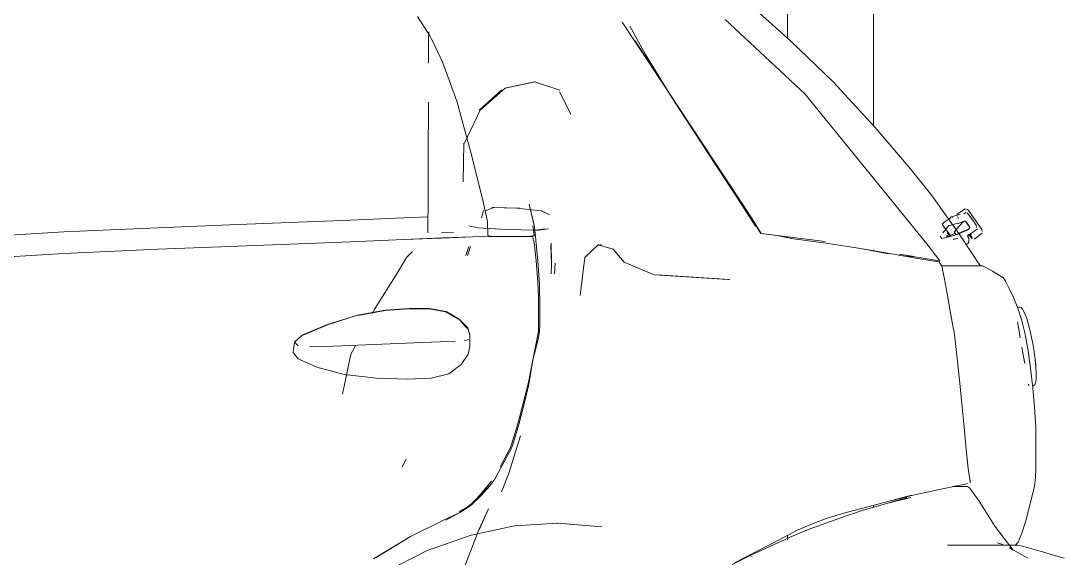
# Model space of a CAD drawing. Header units: millimetres. Extents: x -50912 to 58751, y -45352 to 5553.
# Drawn here: x 39823 to 41036, y 849 to 1474 of the extents above; entities that cross this region are included whole.
import ezdxf

# ---------------------------------------------------------------- set-up
doc = ezdxf.new("R2010")
doc.units = ezdxf.units.MM
for name, color, linetype, lineweight in [('A-DOOR', 31, 'Continuous', 9), ('A-GENM', 13, 'Continuous', 9), ('G-IMPT', 8, 'Continuous', 9)]:
    doc.layers.add(name, color=color, linetype=linetype, lineweight=lineweight)

# ---------------------------------------------------------------- blocks, each defined once
blk = doc.blocks.new('Porta correr 4 folhas - 350 x 210-3791413-D')
at = {"layer": 'A-DOOR'}
h = blk.add_hatch(dxfattribs=at)
h.set_pattern_fill('FP_13', color=256, style=0, pattern_type=2)
h.set_pattern_definition([(135, (-38757.2, 200), (-969.87, 2586.3), [17145, -2286, 5715, -1143]), (135, (-40277.3, 771.5), (1883.2, 266.7), [3429, -377.2, 6858, -857.25]), (135, (-39328.65, 1171.55), (-3661.25, 4744.27), [9144, -1600.2, 4572, -1143])])
h.paths.add_polyline_path([(-39144.7, 250), (-38684.9, 250), (-38689.4, 251.5), (-38697.7, 253.5), (-38719, 262.9), (-38734.8, 268.9), (-38744.8, 274.8), (-38752.6, 278.3), (-38773.4, 292.8), (-38787.8, 302.3), (-38796.1, 309.5), (-38803, 315), (-38820.1, 332.6), (-38831, 343.3), (-38837.1, 351.4), (-38843.6, 358.7), (-38858, 380.9), (-38865.8, 392.3), (-38866.8, 394.4), (-38957.8, 398.2), (-38958.1, 397.3), (-38959.3, 394.6), (-38989.6, 394.9), (-39000.9, 396.5), (-39060.6, 397.8), (-39144.7, 397.7), (-39144.7, 251.4)])
h.paths.add_polyline_path([(-38512.7, 250), (-38369.7, 250), (-38369.7, 340), (-38382.2, 328.1), (-38397.4, 312.5), (-38406.3, 305.6), (-38412.8, 299.9), (-38435, 285.5), (-38446.1, 277.8), (-38454.5, 274), (-38463.7, 268.5), (-38482.6, 261.3), (-38502.6, 252.8), (-38512.1, 250.2)])
h.paths.add_polyline_path([(-38619.9, 368.2), (-38619.9, 399.5), (-38636.5, 401.9), (-38653.7, 408.1), (-38656.3, 400.6), (-38659.9, 384.8), (-38677.1, 385.6), (-38668.3, 381.5), (-38656.2, 376.7), (-38648.5, 374.2), (-38634.5, 370.6), (-38628.8, 369.4), (-38619.9, 368.2)])
h.paths.add_polyline_path([(-38577.7, 368.2), (-38563.1, 370.6), (-38549.1, 374.2), (-38541.4, 376.7), (-38529.3, 381.5), (-38523.1, 384.8), (-38546.9, 383.6), (-38548.8, 399.5), (-38551, 405.7), (-38561.1, 401.9), (-38562.8, 401.2), (-38577.8, 399.5), (-38577.7, 369.4)])
h.paths.add_polyline_path([(-39138.7, 488.3), (-39103.1, 489), (-39055.7, 493.8), (-39044, 497.4), (-39077, 491.7), (-39122.4, 489.7), (-39137.7, 489.1), (-39138, 488.9)])
h.paths.add_polyline_path([(-39024.3, 505.2), (-39022.8, 506.6), (-39024.2, 505.3)])
h.paths.add_polyline_path([(-39000.3, 564.8), (-38971.5, 652.2), (-38966.6, 665.6), (-38968.9, 662.7), (-38972.6, 653.5), (-38981.7, 627.4), (-38993.8, 587.4), (-39000.3, 564.9)])
h.paths.add_polyline_path([(-38384.3, 841.5), (-38369.7, 847.8), (-38369.7, 849.1), (-38383.6, 841.8)])
h.paths.add_polyline_path([(-38399, 834.9), (-38384.3, 841.5), (-38385.2, 841.7), (-38398.8, 835)])
h.paths.add_polyline_path([(-38398.7, 833.4), (-38397.7, 834.1), (-38399.2, 834.7), (-38399.6, 833.9), (-38398.8, 833.4)])
h.paths.add_polyline_path([(-38400.4, 834.4), (-38369.7, 850), (-38369.7, 850.4), (-38400.7, 834.5)])
h.paths.add_polyline_path([(-38369.7, 1254), (-38369.7, 1255.8), (-38453, 1381.7), (-38369.8, 1254.2)])
h.paths.add_polyline_path([(-38552.2, 1583.5), (-38552.2, 1583.4), (-38552.1, 1583.6)])
h.paths.add_polyline_path([(-38369.7, 1496.9), (-38369.7, 2250), (-39144.7, 2250), (-39144.7, 1655.5), (-39103.1, 1652.8), (-38974.3, 1642.6), (-38851.5, 1630.1), (-38773.3, 1621.3), (-38772.5, 1624), (-38770.2, 1624.3), (-38768.2, 1627.6), (-38757.7, 1636.2), (-38753.8, 1639.5), (-38736, 1655.6), (-38729.5, 1659.1), (-38689.4, 1699.4), (-38611.8, 1778.3), (-38610.1, 1782), (-38607.3, 1783.8), (-38604.9, 1783.4), (-38600.1, 1781.5), (-38600.8, 1778.9), (-38605.2, 1776), (-38606.8, 1774.9), (-38724.1, 1656), (-38724.5, 1655.7), (-38724, 1654.9), (-38722.9, 1654.4), (-38725.4, 1650.1), (-38744.7, 1630.5), (-38736.9, 1628.1), (-38730.6, 1623.4), (-38728.2, 1620.3), (-38727.4, 1618.2), (-38725.2, 1616.9), (-38725.1, 1613.8), (-38651.1, 1601.6), (-38571.2, 1587.7), (-38561.2, 1585.4), (-38552.2, 1582.4), (-38552.2, 1584.3), (-38543.4, 1584.1), (-38408.6, 1565.8), (-38408.4, 1565.5), (-38404.4, 1564.3), (-38404, 1563.8), (-38402.9, 1562.1), (-38404.9, 1558.5), (-38413.5, 1539.3), (-38413.8, 1538), (-38417.4, 1531.1), (-38417.4, 1530.6), (-38415.4, 1529.9), (-38387.9, 1510.8), (-38373.7, 1500.2), (-38371.2, 1498.2)])
h.paths.add_polyline_path([(-38416.5, 1526.6), (-38417, 1527.8), (-38418.1, 1527.2), (-38417, 1526.8)])
h.paths.add_polyline_path([(-38766.8, 1536.4), (-38796.1, 1543.3), (-38780.1, 1539.5), (-38767.2, 1536.4)])
h.paths.add_polyline_path([(-38405, 1562.1), (-38405.2, 1562.6), (-38406.1, 1563), (-38405.2, 1562.3), (-38405, 1562.1)])
h.paths.add_polyline_path([(-38563.7, 1591.9), (-38563.7, 1591.9), (-38563.7, 1597.3)])
h.paths.add_polyline_path([(-38727.4, 1656.3), (-38727.4, 1657.4), (-38728.6, 1657.2), (-38727.6, 1656.5)])
h.paths.add_polyline_path([(-38606.1, 1775.6), (-38606.1, 1776.3), (-38606.5, 1776)])
for p, q in [((-38220.7, 2399), (-38220.7, 1352.3)), ((-38320.7, 1454.1), (-38320.7, 2299)), ((-38369.7, 1255.8), (-38369.7, 1254.2)), ((-38320.7, 1222.1), (-38320.7, 1222.8)), ((-38220.7, 1207.9), (-38220.7, 1206.7)), ((-38220.7, 910.8), (-38220.7, 908.5)), ((-38320.7, 872.3), (-38320.7, 875.9)), ((-38320.7, 870.5), (-38320.7, 871.2)), ((-38369.7, 850.4), (-38369.7, 849.5))]:
    blk.add_line(p, q, dxfattribs=at)
blk = doc.blocks.new('CRT_Fiat Punto - Punto_dwg-985961-D')
at = {"layer": 'G-IMPT'}
for p, q in [((-38356.8, 1486.3), (-38316.8, 1450.7)), ((-38751.2, 1479.2), (-38736.8, 1457)), ((-38497.3, 1448.8), (-38513.2, 1472.9)), ((-38300.7, 1389.4), (-38393.1, 1475.8)), ((-38738.5, 1452.5), (-38738.1, 1461.7)), ((-38736.8, 1457), (-38734.7, 1452.8)), ((-38486.1, 1435.1), (-38504.2, 1468.1)), ((-38504.2, 1468.1), (-38486.1, 1435.1)), ((-38486.1, 1435.1), (-38504.2, 1468)), ((-38738.5, 1425.1), (-38738.5, 1452.5)), ((-38734.6, 1452.6), (-38721.7, 1425.5)), ((-38460.3, 1393.2), (-38497.8, 1450.9)), ((-38460.3, 1393.2), (-38497.8, 1450.9)), ((-38460.3, 1393.2), (-38497.3, 1448.8)), ((-38267.7, 1403.3), (-38316.8, 1450.7)), ((-38455.4, 1385.3), (-38486.1, 1435.1)), ((-38721.7, 1425.5), (-38705.5, 1380.7)), ((-38649.1, 1395.9), (-38678.3, 1370.3)), ((-38649.7, 1395.9), (-38614.9, 1403.5)), ((-38614.4, 1403.5), (-38649.1, 1395.9)), ((-38585.6, 1393.5), (-38614.9, 1403.5)), ((-38614.4, 1403.5), (-38614.9, 1403.5)), ((-38614.9, 1403.5), (-38585.7, 1393.6)), ((-38460.3, 1393.2), (-38466.1, 1403)), ((-38267.7, 1403.3), (-38218.8, 1350.2)), ((-38653.1, 1394.1), (-38679.5, 1370.3)), ((-38586, 1391.8), (-38572.7, 1365.4)), ((-38586, 1391.8), (-38573.3, 1366.4)), ((-38585.6, 1393.5), (-38585.7, 1393.6)), ((-38363.8, 1246.9), (-38460.3, 1393.2)), ((-38412.6, 1319.5), (-38455.4, 1385.3)), ((-38158.5, 1215), (-38300.7, 1389.4)), ((-38738.5, 1379.8), (-38738.7, 1317)), ((-38705.5, 1380.7), (-38688.2, 1318.5)), ((-38696.3, 1332.1), (-38678.3, 1370.3)), ((-38696.3, 1332.1), (-38678.4, 1370.3)), ((-38218.8, 1350.2), (-38177.9, 1302.5)), ((-38697.1, 1331.9), (-38697.9, 1287)), ((-38738.7, 1317), (-38738.9, 1261.6)), ((-38688.2, 1318.5), (-38674.6, 1263.6)), ((-38374.5, 1261.5), (-38412.6, 1319.5)), ((-38153, 1271), (-38177.9, 1302.5)), ((-38674.6, 1263.6), (-38669.9, 1240.8)), ((-38137.7, 1250), (-38153, 1271)), ((-38738.9, 1261.6), (-38739, 1238.6)), ((-38676.6, 1245), (-38674.2, 1253.8)), ((-38662, 1257), (-38671.7, 1253.8)), ((-38664.4, 1257), (-38664.7, 1257)), ((-38664.7, 1257), (-38635.9, 1256.4)), ((-38664.4, 1257), (-38663.6, 1257)), ((-38662.7, 1257), (-38663.6, 1257)), ((-38662.7, 1257), (-38662.2, 1257)), ((-38662, 1257), (-38662.2, 1257)), ((-38662, 1257), (-38662, 1257)), ((-38632.6, 1256.4), (-38662, 1257)), ((-38607.1, 1253.3), (-38635.9, 1256.4)), ((-38615.2, 1234.8), (-38621.3, 1261.2)), ((-38621.3, 1261.2), (-38616.1, 1240)), ((-38607.1, 1253.3), (-38597.4, 1248.8)), ((-38607, 1253.3), (-38597.4, 1248.8)), ((-38607, 1253.3), (-38597.4, 1248.8)), ((-38357.8, 1235.5), (-38374.5, 1261.5)), ((-38126.1, 1233.6), (-38137.7, 1250)), ((-38123.9, 1249), (-38119.8, 1251.8)), ((-38119.8, 1251.8), (-38117, 1253.8)), ((-38114.2, 1255.5), (-38117, 1253.8)), ((-38113.2, 1251.2), (-38115.8, 1249.8)), ((-38113.4, 1250.9), (-38115.8, 1249.8)), ((-38113.4, 1250.9), (-38115.6, 1250.2)), ((-38114.2, 1255.5), (-38111.5, 1254.7)), ((-38112.1, 1251.1), (-38112.2, 1251.1)), ((-38111.9, 1250.9), (-38112.1, 1251.1)), ((-38111.3, 1250.1), (-38111.9, 1250.9)), ((-38111.5, 1254.7), (-38111, 1254.3)), ((-38111.5, 1254.7), (-38110.8, 1254.3)), ((-38111.5, 1254.7), (-38109.6, 1253)), ((-38110.7, 1249.4), (-38111.3, 1250.1)), ((-38111, 1254.3), (-38109.6, 1253)), ((-38110.8, 1254.3), (-38109.6, 1253)), ((-38109.6, 1253), (-38108.3, 1251.1)), ((-38108.3, 1251.1), (-38106.6, 1248.7)), ((-38969.9, 1237), (-38899.5, 1239.7)), ((-38899.5, 1239.7), (-38829.1, 1242.5)), ((-38829.1, 1242.5), (-38767.2, 1245.1)), ((-38767.2, 1245.1), (-38739, 1246.3)), ((-38739, 1238.6), (-38739, 1232.3)), ((-38669.7, 1234.7), (-38669.9, 1240.8)), ((-38615.2, 1234.8), (-38616.1, 1240)), ((-38363.8, 1246.9), (-38351.6, 1227)), ((-38363.8, 1246.9), (-38351.4, 1227)), ((-38351.4, 1227), (-38363.8, 1246.9)), ((-38351.4, 1227), (-38363.8, 1246.9)), ((-38140.7, 1237.9), (-38139.3, 1239.3)), ((-38140.7, 1237.9), (-38138.4, 1234.3)), ((-38139.3, 1239.3), (-38135.5, 1242)), ((-38131.6, 1244.8), (-38135.5, 1242)), ((-38131.6, 1244.8), (-38130.2, 1246.4)), ((-38130.2, 1246.4), (-38128.8, 1246.8)), ((-38128.5, 1245.4), (-38130.2, 1246.4)), ((-38129, 1237.1), (-38125.2, 1238)), ((-38128.8, 1246.8), (-38124.7, 1247.8)), ((-38121.3, 1238.9), (-38125.2, 1238)), ((-38124.7, 1247.8), (-38119.9, 1249.1)), ((-38121.7, 1244.5), (-38123, 1246.6)), ((-38119.5, 1239.4), (-38122.1, 1238.7)), ((-38119.5, 1239.4), (-38122.1, 1238.7)), ((-38119.5, 1239.4), (-38122.1, 1238.7)), ((-38121.1, 1239.1), (-38122.1, 1238.7)), ((-38121.1, 1239.1), (-38122.1, 1238.7)), ((-38119.5, 1239.4), (-38121.3, 1238.9)), ((-38121.1, 1239.1), (-38119.3, 1239.8)), ((-38118.5, 1239.8), (-38121.1, 1239.1)), ((-38118.5, 1239.8), (-38121.1, 1239.1)), ((-38121.1, 1239.1), (-38119.3, 1239.8)), ((-38120.7, 1235.8), (-38116.5, 1240.5)), ((-38120.7, 1235.8), (-38116.5, 1240.5)), ((-38120.7, 1235.8), (-38116.5, 1240.5)), ((-38120.6, 1235.8), (-38116.3, 1240.6)), ((-38120.6, 1235.8), (-38116.4, 1240.6)), ((-38120.6, 1235.8), (-38116.3, 1240.6)), ((-38120.6, 1235.8), (-38116.4, 1240.6)), ((-38120.6, 1235.8), (-38116.4, 1240.6)), ((-38117.5, 1240.4), (-38119.3, 1239.8)), ((-38117.5, 1240.4), (-38119.3, 1239.8)), ((-38118.5, 1239.8), (-38116.7, 1240.4)), ((-38114.9, 1241.1), (-38117.5, 1240.4)), ((-38114.9, 1241.1), (-38117.5, 1240.4)), ((-38114.9, 1241.1), (-38117.5, 1240.4)), ((-38117.5, 1240.4), (-38116.6, 1240.6)), ((-38116.7, 1240.4), (-38117.5, 1240.4)), ((-38116.7, 1240.4), (-38117.5, 1240.4)), ((-38116.3, 1240.6), (-38116.6, 1240.6)), ((-38113.9, 1241.2), (-38116.5, 1240.5)), ((-38113.9, 1241.2), (-38116.5, 1240.5)), ((-38113.9, 1241.2), (-38116.5, 1240.5)), ((-38113.9, 1241.2), (-38116.5, 1240.5)), ((-38116.5, 1240.5), (-38116.4, 1240.6)), ((-38116.5, 1240.5), (-38116.4, 1240.6)), ((-38116.5, 1240.5), (-38116.5, 1240.5)), ((-38116.5, 1240.5), (-38116.5, 1240.5)), ((-38113.8, 1241.2), (-38116.4, 1240.6)), ((-38113.8, 1241.2), (-38116.4, 1240.6)), ((-38116.3, 1240.6), (-38116.4, 1240.6)), ((-38116.3, 1240.6), (-38116.4, 1240.6)), ((-38114, 1241.3), (-38114.9, 1241.1)), ((-38113.8, 1241.3), (-38114, 1241.3)), ((-38111.4, 1237.7), (-38114, 1241.3)), ((-38113.9, 1241.2), (-38113.8, 1241.2)), ((-38113.9, 1241.2), (-38111.3, 1237.6)), ((-38113.9, 1241.2), (-38113.9, 1241.2)), ((-38113.9, 1241.2), (-38113.9, 1241.2)), ((-38113.9, 1241.2), (-38113.8, 1241.2)), ((-38113.9, 1241.2), (-38111.1, 1237.6)), ((-38113.9, 1241.2), (-38111.1, 1237.6)), ((-38113.8, 1241.2), (-38113.8, 1241.3)), ((-38113.8, 1241.2), (-38113.8, 1241.3)), ((-38113.8, 1241.3), (-38111.1, 1237.6)), ((-38112, 1238.6), (-38111.4, 1237.7)), ((-38111.9, 1238.4), (-38111.4, 1237.7)), ((-38110.5, 1249.2), (-38110.7, 1249.4)), ((-38110.4, 1249.2), (-38110.5, 1249.2)), ((-38110.5, 1249.2), (-38110.5, 1249.2)), ((-38110.3, 1249.2), (-38110.4, 1249.2)), ((-38110.2, 1248.8), (-38110.3, 1249.2)), ((-38109.3, 1248.2), (-38110.3, 1249.2)), ((-38110.3, 1249.2), (-38109.4, 1248.2)), ((-38110.2, 1248.8), (-38107.8, 1246)), ((-38107.8, 1246), (-38109.4, 1248.2)), ((-38109.3, 1248.2), (-38107.7, 1246)), ((-38107.7, 1246), (-38105.2, 1242.5)), ((-38106.6, 1248.7), (-38104.6, 1245.8)), ((-38105.2, 1242.5), (-38102.7, 1238.9)), ((-38104.6, 1245.8), (-38102.4, 1242.7)), ((-38102.7, 1238.9), (-38101.1, 1236.6)), ((-38102.4, 1242.7), (-38100, 1239.2)), ((-38100, 1239.2), (-38097.1, 1235.2)), ((-39162.6, 1228.8), (-39289.9, 1221.3)), ((-39162.6, 1228.8), (-39053.2, 1233.7)), ((-39053.2, 1233.7), (-38969.9, 1237)), ((-38739, 1232.3), (-38739, 1227.8)), ((-38723.3, 1227.7), (-38709.3, 1228.1)), ((-38723.3, 1227.7), (-38709.3, 1228.1)), ((-38680.8, 1233.5), (-38691.5, 1235.8)), ((-38680.8, 1233.5), (-38647.5, 1231.6)), ((-38669.5, 1230), (-38669.7, 1234.7)), ((-38669.4, 1226.6), (-38669.5, 1230)), ((-38669.3, 1224.7), (-38669.4, 1226.6)), ((-38647.5, 1231.6), (-38614, 1231)), ((-38616.9, 1236.3), (-38615.9, 1228.2)), ((-38615.9, 1228.2), (-38615.6, 1224.7)), ((-38613.3, 1219.3), (-38615.2, 1234.8)), ((-38615.2, 1234.8), (-38614.8, 1230)), ((-38614.4, 1226.6), (-38614.8, 1230)), ((-38614.4, 1226.6), (-38614.1, 1224.7)), ((-38614, 1231), (-38602.6, 1232.4)), ((-38613.5, 1231), (-38614, 1231)), ((-38613.5, 1231), (-38612.2, 1231)), ((-38610.8, 1231), (-38612.2, 1231)), ((-38610.3, 1231), (-38610.8, 1231)), ((-38610.3, 1231), (-38598.7, 1232.4)), ((-38356.3, 1234.6), (-38357.8, 1235.5)), ((-38277, 1217.7), (-38351.6, 1227)), ((-38277, 1217.7), (-38351.4, 1227)), ((-38140.2, 1227.8), (-38137.1, 1231.3)), ((-38139.7, 1228.4), (-38137.1, 1231.3)), ((-38139.7, 1228.4), (-38137.1, 1231.3)), ((-38138.4, 1234.3), (-38134.8, 1229.4)), ((-38133, 1236.1), (-38137.1, 1231.3)), ((-38136.6, 1231.9), (-38137.1, 1231.3)), ((-38136.6, 1231.9), (-38137.1, 1231.3)), ((-38136.7, 1230.4), (-38136, 1231.1)), ((-38136.7, 1230.4), (-38136, 1231.1)), ((-38135, 1227.8), (-38133.7, 1227.9)), ((-38135, 1227.8), (-38133.7, 1227.9)), ((-38135, 1227.8), (-38133.1, 1225.3)), ((-38135, 1227.8), (-38133.1, 1225.3)), ((-38134.8, 1229.4), (-38131.2, 1224.3)), ((-38133.1, 1225.3), (-38132.2, 1225.8)), ((-38133.1, 1225.3), (-38132.2, 1225.8)), ((-38130.4, 1236.8), (-38133, 1236.1)), ((-38130.9, 1225), (-38125.2, 1227.5)), ((-38130.9, 1225), (-38125.2, 1227.5)), ((-38129, 1237.1), (-38130.4, 1236.8)), ((-38128.2, 1232.9), (-38128, 1232.7)), ((-38126.7, 1228.3), (-38125, 1231)), ((-38126.7, 1228.3), (-38125, 1231)), ((-38126.7, 1228.3), (-38125, 1231)), ((-38125.9, 1226.9), (-38126.7, 1228.3)), ((-38126.7, 1228.3), (-38126.7, 1228.3)), ((-38125.9, 1226.9), (-38126.7, 1228.3)), ((-38125.9, 1226.9), (-38126.7, 1228.3)), ((-38126.7, 1228.3), (-38126.7, 1228.3)), ((-38126.7, 1228.3), (-38126.7, 1228.3)), ((-38125, 1231), (-38126.6, 1228.3)), ((-38125, 1231), (-38126.6, 1228.3)), ((-38126.5, 1228.4), (-38126.6, 1228.3)), ((-38126.5, 1228.4), (-38126.6, 1228.3)), ((-38125.2, 1227.5), (-38126.6, 1227.2)), ((-38126.5, 1228.4), (-38124.8, 1231.1)), ((-38126.5, 1228.4), (-38124.8, 1231.1)), ((-38125.7, 1227), (-38126.5, 1228.4)), ((-38125.7, 1227), (-38126.5, 1228.4)), ((-38116.6, 1219.6), (-38126.1, 1233.6)), ((-38124.8, 1225.6), (-38125.9, 1226.9)), ((-38124.8, 1225.6), (-38125.9, 1226.9)), ((-38125.8, 1225.5), (-38122.7, 1226.3)), ((-38125.8, 1225.5), (-38122.7, 1226.3)), ((-38125.8, 1225.5), (-38122.7, 1226.3)), ((-38125.8, 1225.5), (-38124.9, 1225.7)), ((-38125.8, 1225.5), (-38124.9, 1225.7)), ((-38124.7, 1225.7), (-38125.7, 1227)), ((-38124.7, 1225.7), (-38125.7, 1227)), ((-38124.7, 1225.7), (-38125.7, 1226.9)), ((-38125, 1231), (-38120.7, 1235.8)), ((-38125, 1231), (-38120.7, 1235.8)), ((-38125, 1231), (-38120.7, 1235.8)), ((-38124.9, 1225.7), (-38121.9, 1226.5)), ((-38124.9, 1225.7), (-38121.9, 1226.5)), ((-38124.7, 1225.7), (-38124.9, 1225.7)), ((-38124.7, 1225.7), (-38124.9, 1225.7)), ((-38124.8, 1231.1), (-38120.6, 1235.8)), ((-38124.8, 1231.1), (-38120.6, 1235.8)), ((-38124.8, 1225.6), (-38121.8, 1226.4)), ((-38124.8, 1225.6), (-38121.8, 1226.4)), ((-38124.8, 1225.6), (-38121.8, 1226.4)), ((-38124.8, 1225.6), (-38121.8, 1226.4)), ((-38124.8, 1225.7), (-38124.7, 1225.7)), ((-38124.7, 1225.7), (-38121.6, 1226.5)), ((-38124.7, 1225.7), (-38121.6, 1226.5)), ((-38121.8, 1226.4), (-38124.7, 1225.7)), ((-38121.8, 1226.4), (-38124.7, 1225.7)), ((-38124.7, 1225.7), (-38124.7, 1225.7)), ((-38124.7, 1225.7), (-38124.7, 1225.7)), ((-38122.7, 1226.3), (-38124.5, 1225.7)), ((-38122.7, 1226.3), (-38124.5, 1225.7)), ((-38122.7, 1226.3), (-38124.5, 1225.7)), ((-38122.7, 1226.3), (-38116.9, 1228.9)), ((-38122.7, 1226.3), (-38116.9, 1228.9)), ((-38121.9, 1226.5), (-38122.7, 1226.3)), ((-38121.9, 1226.5), (-38122.7, 1226.3)), ((-38121.8, 1226.4), (-38115.9, 1229)), ((-38121.8, 1226.4), (-38115.9, 1229)), ((-38121.8, 1226.4), (-38115.9, 1229)), ((-38121.8, 1226.4), (-38115.9, 1229)), ((-38121.8, 1226.4), (-38115.9, 1229)), ((-38121.8, 1226.4), (-38121.6, 1226.5)), ((-38121.8, 1226.4), (-38121.6, 1226.5)), ((-38121.8, 1226.4), (-38121.6, 1226.5)), ((-38121.8, 1226.4), (-38121.8, 1226.4)), ((-38121.8, 1226.4), (-38121.8, 1226.4)), ((-38121.6, 1226.5), (-38115.8, 1229.1)), ((-38121.6, 1226.5), (-38115.8, 1229.1)), ((-38121.6, 1226.5), (-38115.8, 1229.1)), ((-38121.6, 1226.5), (-38121.6, 1226.5)), ((-38121.6, 1226.5), (-38121.6, 1226.5)), ((-38114.7, 1230.1), (-38121.5, 1227.2)), ((-38114.7, 1230.1), (-38121.5, 1227.2)), ((-38111.2, 1231.5), (-38118.7, 1228.3)), ((-38111.2, 1231.5), (-38118.7, 1228.3)), ((-38116.9, 1228.9), (-38116.1, 1229.1)), ((-38116.9, 1228.9), (-38116.1, 1229.1)), ((-38110, 1231.6), (-38116.1, 1229.1)), ((-38110, 1231.6), (-38116.1, 1229.1)), ((-38111.2, 1231.5), (-38116.1, 1229.1)), ((-38110.2, 1231.6), (-38115.9, 1229)), ((-38110.2, 1231.6), (-38115.9, 1229)), ((-38110.2, 1231.6), (-38115.9, 1229)), ((-38110.2, 1231.6), (-38115.9, 1229)), ((-38110.2, 1231.6), (-38115.9, 1229)), ((-38110, 1231.6), (-38115.8, 1229.1)), ((-38110.2, 1231.6), (-38115.8, 1229.1)), ((-38110.2, 1231.6), (-38115.8, 1229.1)), ((-38110, 1231.6), (-38115.8, 1229.1)), ((-38110, 1231.6), (-38115.8, 1229.1)), ((-38111.2, 1231.5), (-38115.2, 1229.5)), ((-38111.2, 1231.5), (-38112.9, 1230.8)), ((-38111.3, 1237.6), (-38108.7, 1233.8)), ((-38111.3, 1237.6), (-38108.7, 1233.8)), ((-38111.2, 1231.5), (-38110.3, 1231.7)), ((-38111.2, 1223.8), (-38109.9, 1225.7)), ((-38111.2, 1225), (-38109.2, 1225.7)), ((-38108.7, 1233.8), (-38111.1, 1237.6)), ((-38108.7, 1233.8), (-38111.1, 1237.6)), ((-38111.1, 1237.6), (-38108.6, 1233.9)), ((-38111.1, 1225), (-38109.1, 1225.7)), ((-38109.2, 1225.7), (-38110.9, 1224.7)), ((-38108.7, 1233.8), (-38110.2, 1231.6)), ((-38108.7, 1233.8), (-38110.2, 1231.6)), ((-38108.7, 1233.8), (-38110.2, 1231.6)), ((-38108.7, 1233.8), (-38110.2, 1231.6)), ((-38108.7, 1233.8), (-38110.2, 1231.6)), ((-38108.6, 1233.9), (-38110, 1231.6)), ((-38110, 1231.6), (-38110, 1231.6)), ((-38110, 1231.6), (-38110, 1231.6)), ((-38110, 1231.6), (-38110, 1231.6)), ((-38108.2, 1225), (-38109.2, 1226.4)), ((-38109.1, 1225.7), (-38105.3, 1228.5)), ((-38107.6, 1224.4), (-38108.9, 1226.2)), ((-38108.7, 1233.8), (-38108.6, 1233.9)), ((-38108.7, 1233.8), (-38108.6, 1233.9)), ((-38108.7, 1233.8), (-38108.7, 1233.8)), ((-38108.7, 1233.8), (-38108.7, 1233.8)), ((-38108.7, 1233.8), (-38108.7, 1233.8)), ((-38108.6, 1233.9), (-38108.6, 1233.9)), ((-38108.6, 1233.9), (-38108.6, 1233.9)), ((-38108.2, 1225.2), (-38106.3, 1225.7)), ((-38101.3, 1231.2), (-38105.3, 1228.5)), ((-38101.4, 1234), (-38100.8, 1234.4)), ((-38100.8, 1234.4), (-38101.4, 1234)), ((-38099.6, 1232.4), (-38101.3, 1231.2)), ((-38101.1, 1236.6), (-38100.4, 1235.2)), ((-38094.8, 1231.5), (-38097.1, 1235.2)), ((-38094.4, 1227.4), (-38096.9, 1225.2)), ((-38094.3, 1229.2), (-38094.8, 1231.5)), ((-38969.9, 1211.9), (-38899.5, 1214.5)), ((-38969.9, 1211.9), (-38899.5, 1214.5)), ((-38899.5, 1214.5), (-38829.1, 1217.4)), ((-38899.5, 1214.5), (-38829.1, 1217.4)), ((-38829.1, 1217.4), (-38767.2, 1220)), ((-38829.1, 1217.4), (-38767.2, 1220)), ((-38767.2, 1220), (-38722.1, 1221.9)), ((-38767.2, 1220), (-38722.1, 1221.9)), ((-38767.2, 1220), (-38722.1, 1221.9)), ((-38723.1, 1221.5), (-38767.2, 1220)), ((-38723.1, 1221.5), (-38686.2, 1223.1)), ((-38686.2, 1223.1), (-38722.1, 1221.9)), ((-38722.1, 1221.9), (-38686.2, 1223.1)), ((-38722.1, 1221.9), (-38686.2, 1223.1)), ((-38686.2, 1223.1), (-38652.1, 1223.5)), ((-38686.2, 1223.1), (-38652.1, 1223.5)), ((-38680.1, 1223.2), (-38675.3, 1223.4)), ((-38673, 1223.2), (-38668.3, 1223.4)), ((-38669.3, 1224.7), (-38666.5, 1223.8)), ((-38669.3, 1224.7), (-38666.5, 1223.5)), ((-38668.3, 1223.4), (-38665.5, 1223.7)), ((-38668.1, 1224), (-38666.5, 1223.8)), ((-38666.5, 1223.8), (-38658.2, 1223.5)), ((-38666.5, 1223.8), (-38658.2, 1223.5)), ((-38666.5, 1223.5), (-38658.2, 1223.5)), ((-38658.2, 1223.5), (-38638.9, 1223.5)), ((-38652.1, 1223.5), (-38626.7, 1223.5)), ((-38652.1, 1223.5), (-38626.7, 1223.5)), ((-38620.3, 1223.8), (-38638.9, 1223.5)), ((-38626.7, 1223.5), (-38617.2, 1223.5)), ((-38626.7, 1223.5), (-38617.2, 1223.5)), ((-38614.1, 1224.7), (-38620.3, 1223.8)), ((-38617.2, 1223.8), (-38616.3, 1224)), ((-38617.2, 1223.5), (-38615.4, 1216.4)), ((-38615.4, 1216.4), (-38613, 1195.3)), ((-38613.3, 1219.3), (-38611.1, 1195.3)), ((-38595.1, 1192.6), (-38595.8, 1215.6)), ((-38556.4, 1199.1), (-38541.1, 1213.8)), ((-38540.5, 1213.8), (-38541.1, 1213.8)), ((-38523.5, 1208.8), (-38541.1, 1213.8)), ((-38539.5, 1213.8), (-38540.5, 1213.8)), ((-38537.2, 1213.8), (-38538.5, 1213.8)), ((-38313.9, 1220.8), (-38333.3, 1224.7)), ((-38275.6, 1215.6), (-38313.9, 1220.8)), ((-38236, 1209.3), (-38275.6, 1215.6)), ((-38158.5, 1215), (-38143.6, 1195.1)), ((-38143, 1223.8), (-38142.2, 1222.4)), ((-38142.8, 1223.5), (-38143, 1223.8)), ((-38143, 1223.8), (-38142.2, 1222.4)), ((-38142.2, 1222.4), (-38141.1, 1221.2)), ((-38142.2, 1222.4), (-38141.1, 1221.2)), ((-38139.7, 1221.5), (-38141.1, 1221.2)), ((-38139.7, 1221.5), (-38141.1, 1221.2)), ((-38139.7, 1221.5), (-38135.9, 1222.4)), ((-38139.7, 1221.5), (-38135.9, 1222.4)), ((-38136.7, 1222.3), (-38130.9, 1225)), ((-38136.7, 1222.3), (-38130.9, 1225)), ((-38136.7, 1222.3), (-38135.9, 1222.4)), ((-38136.7, 1222.3), (-38135.9, 1222.4)), ((-38136.2, 1223.7), (-38133.1, 1225.3)), ((-38132, 1223.3), (-38135.9, 1222.4)), ((-38132, 1223.3), (-38135.9, 1222.4)), ((-38135.4, 1224.1), (-38133.1, 1225.3)), ((-38129, 1224.1), (-38132.9, 1223.2)), ((-38130.7, 1223.7), (-38132.9, 1223.2)), ((-38131.7, 1225.1), (-38132.3, 1224.6)), ((-38131.7, 1225.1), (-38132.3, 1224.6)), ((-38132, 1223.3), (-38129, 1224.1)), ((-38132, 1223.3), (-38129, 1224.1)), ((-38132, 1223.3), (-38129, 1224.1)), ((-38130.3, 1223.8), (-38132, 1223.3)), ((-38129, 1224.1), (-38127.3, 1224.6)), ((-38128, 1220.4), (-38126.3, 1220.3)), ((-38126.3, 1225), (-38127.3, 1224.6)), ((-38126.3, 1225), (-38127.3, 1224.6)), ((-38126.3, 1225), (-38127.3, 1224.6)), ((-38124.5, 1225.7), (-38126.3, 1225)), ((-38124.5, 1225.7), (-38126.3, 1225)), ((-38124.5, 1225.7), (-38126.3, 1225)), ((-38126.3, 1220.3), (-38122.7, 1221.6)), ((-38124.8, 1225.6), (-38124.8, 1225.7)), ((-38124.8, 1225.6), (-38124.8, 1225.7)), ((-38113.3, 1214.6), (-38116.6, 1219.6)), ((-38116.6, 1219.6), (-38113.3, 1214.6)), ((-38107.4, 1205.9), (-38113.3, 1214.6)), ((-38113.3, 1214.6), (-38107.4, 1205.9)), ((-38110.6, 1215.5), (-38112.5, 1214.2)), ((-38111.1, 1225), (-38111.2, 1225)), ((-38110, 1221.5), (-38111.2, 1223.8)), ((-38110.6, 1215.5), (-38109.7, 1216.9)), ((-38110, 1221.5), (-38109.7, 1219.1)), ((-38109.7, 1216.9), (-38109.7, 1219.1)), ((-38108.1, 1223.4), (-38109.5, 1225.3)), ((-38106.7, 1223.2), (-38108.2, 1225)), ((-38108.1, 1223.4), (-38107.2, 1222.3)), ((-38107.8, 1224.2), (-38106.9, 1221.8)), ((-38107.6, 1224.4), (-38106, 1222.4)), ((-38107.2, 1222.3), (-38105.9, 1220.6)), ((-38107.1, 1222.3), (-38106.9, 1221.8)), ((-38106.7, 1223.2), (-38106, 1222.4)), ((-38103.7, 1220.4), (-38099.7, 1223.2)), ((-38099.7, 1223.2), (-38096.9, 1225.2)), ((-39162.6, 1203.6), (-39290.6, 1196.2)), ((-39290.6, 1196.2), (-39162.6, 1203.6)), ((-39162.6, 1203.6), (-39290.6, 1196.2)), ((-39162.6, 1203.6), (-39053.2, 1208.6)), ((-39162.6, 1203.6), (-39053.2, 1208.6)), ((-39053.2, 1208.6), (-38969.9, 1211.9)), ((-39053.2, 1208.6), (-38969.9, 1211.9)), ((-38763.8, 1199), (-38757.1, 1205.9)), ((-38691.5, 1212), (-38695, 1201.4)), ((-38691.5, 1212), (-38695, 1201.4)), ((-38691.5, 1211.8), (-38695, 1201.4)), ((-38689.3, 1212), (-38692.9, 1201.4)), ((-38595.1, 1192.1), (-38596.1, 1213.3)), ((-38523.5, 1208.8), (-38510.9, 1193.7)), ((-38200.2, 1203.2), (-38236, 1209.3)), ((-38200.2, 1203.2), (-38236, 1209.3)), ((-38236, 1209.3), (-38199.7, 1203.2)), ((-38203.6, 1203.2), (-38236, 1209.3)), ((-38199.7, 1203.2), (-38171.4, 1198.4)), ((-38175.6, 1200.4), (-38190.7, 1202.8)), ((-38146.6, 1195.6), (-38189.1, 1202.5)), ((-38100.4, 1195.3), (-38107.4, 1205.9)), ((-38100.4, 1195.3), (-38107.4, 1205.9)), ((-38774.6, 1180.6), (-38763.8, 1199)), ((-38613, 1195.3), (-38611, 1170.6)), ((-38609.3, 1167.8), (-38611.1, 1195.3)), ((-38595.1, 1192.6), (-38595.8, 1179.9)), ((-38595.8, 1179.9), (-38595.1, 1192.6)), ((-38595.1, 1192.6), (-38595.8, 1179.9)), ((-38595.1, 1192.3), (-38595.8, 1179.9)), ((-38595.1, 1192.1), (-38595.8, 1179.9)), ((-38595.1, 1192.1), (-38595.1, 1192.3)), ((-38591.7, 1179.9), (-38591, 1192.6)), ((-38591.7, 1179.9), (-38591.1, 1192.3)), ((-38591.1, 1192.1), (-38591.7, 1179.9)), ((-38591.1, 1192.1), (-38591.1, 1192.3)), ((-38561.9, 1154.8), (-38556.4, 1199.1)), ((-38475.7, 1178.7), (-38510.9, 1193.7)), ((-38175.5, 1200.1), (-38181.7, 1200.1)), ((-38174.2, 1200.1), (-38175.5, 1200.1)), ((-38152.4, 1195.1), (-38171.4, 1198.4)), ((-38144.2, 1193.8), (-38152.4, 1195.1)), ((-38143.6, 1195.1), (-38146.6, 1195.6)), ((-38141.4, 1189), (-38144.2, 1193.8)), ((-38141.8, 1189.7), (-38130.2, 1189.3)), ((-38141.6, 1189.3), (-38135.4, 1189.3)), ((-38141.6, 1189.3), (-38139.2, 1189.3)), ((-38132.7, 1189.3), (-38139.2, 1189.3)), ((-38135.4, 1189.3), (-38133.1, 1189.3)), ((-38123.7, 1189.3), (-38133.1, 1189.3)), ((-38132.7, 1189.3), (-38130.2, 1189.3)), ((-38130.2, 1189.3), (-38118.4, 1189.3)), ((-38123.7, 1189.3), (-38114, 1189.3)), ((-38118.4, 1189.3), (-38111.1, 1189.3)), ((-38111.2, 1189.3), (-38114, 1189.3)), ((-38111.2, 1189.3), (-38104, 1189.3)), ((-38111.1, 1189.3), (-38105.9, 1189.3)), ((-38105.9, 1189.3), (-38101, 1189.3)), ((-38102.5, 1189.3), (-38104, 1189.3)), ((-38102.5, 1189.3), (-38100.6, 1189.3)), ((-38101, 1189.3), (-38097.1, 1189.3)), ((-38100.6, 1189.3), (-38099.9, 1189.3)), ((-38096.7, 1189.7), (-38100.4, 1195.3)), ((-38097.4, 1190.8), (-38100.4, 1195.3)), ((-38097.4, 1190.8), (-38100.4, 1195.3)), ((-38100.4, 1195.3), (-38097.4, 1190.8)), ((-38100.4, 1195.3), (-38097.4, 1190.8)), ((-38099.9, 1189.3), (-38099.4, 1189.3)), ((-38099.1, 1189.3), (-38099.4, 1189.3)), ((-38096.7, 1189.7), (-38098.5, 1189.4)), ((-38097.1, 1189.3), (-38095, 1189.3)), ((-38096.7, 1189.3), (-38096.8, 1189.3)), ((-38095, 1189.3), (-38094.1, 1189.3)), ((-38094.1, 1189.3), (-38093.8, 1189.3)), ((-38094.1, 1189.3), (-38093.8, 1189.3)), ((-38090.7, 1187.7), (-38093.8, 1189.3)), ((-38090.7, 1187.7), (-38093.8, 1189.3)), ((-38801.7, 1138.2), (-38774.6, 1180.6)), ((-38475.7, 1178.7), (-38390.3, 1173.6)), ((-38471.9, 1178.7), (-38388.1, 1173.6)), ((-38141.4, 1189), (-38138.5, 1175.7)), ((-38082.4, 1183), (-38090.7, 1187.7)), ((-38090.7, 1187.7), (-38082.4, 1183)), ((-38074, 1178), (-38082.4, 1183)), ((-38074, 1178), (-38082.4, 1183)), ((-38069.4, 1175.2), (-38074, 1178)), ((-38070.3, 1175.9), (-38074, 1178)), ((-38070.3, 1175.9), (-38074, 1178)), ((-38074, 1178), (-38070.3, 1175.9)), ((-38074, 1178), (-38070.3, 1175.9)), ((-38611, 1170.6), (-38610.3, 1152.9)), ((-38608.7, 1141.5), (-38609.3, 1167.8)), ((-38389.9, 1173.6), (-38390.3, 1173.6)), ((-38388.8, 1173.6), (-38389.9, 1173.6)), ((-38388.8, 1173.6), (-38388.1, 1173.6)), ((-38388.1, 1173.6), (-38388.8, 1173.6)), ((-38135.2, 1157.1), (-38138.5, 1175.7)), ((-38069.4, 1175.2), (-38067.3, 1171.5)), ((-38067.3, 1171.5), (-38068.9, 1174.6)), ((-38067.3, 1171.5), (-38068.9, 1174.6)), ((-38063, 1163.1), (-38067.3, 1171.5)), ((-38610.3, 1152.9), (-38610.2, 1139.4)), ((-38131.5, 1136.5), (-38135.2, 1157.1)), ((-38057.6, 1151.8), (-38063, 1163.1)), ((-38608.8, 1121.6), (-38608.7, 1141.5)), ((-38057.6, 1151.8), (-38052.7, 1140)), ((-38051, 1141.4), (-38052.9, 1141.1)), ((-38049.1, 1140.9), (-38051, 1141.4)), ((-38049.1, 1140.9), (-38047.4, 1138.9)), ((-38821, 1132), (-38856.8, 1120.8)), ((-38821, 1132), (-38856.8, 1120.8)), ((-38856, 1120.6), (-38821, 1132)), ((-38821, 1132), (-38788.9, 1137.7)), ((-38820.6, 1131.6), (-38788.9, 1137.3)), ((-38803.9, 1133.9), (-38801.7, 1138.2)), ((-38760.9, 1139.7), (-38788.9, 1137.7)), ((-38761.1, 1139.3), (-38788.9, 1137.3)), ((-38761.1, 1139.3), (-38737.6, 1139.3)), ((-38737.2, 1139.7), (-38760.9, 1139.7)), ((-38718.3, 1135.8), (-38737.6, 1139.3)), ((-38717.7, 1136.1), (-38737.2, 1139.7)), ((-38703.3, 1127.1), (-38718.3, 1135.8)), ((-38702.5, 1127.4), (-38717.7, 1136.1)), ((-38702.5, 1127.4), (-38717.7, 1136.1)), ((-38702.5, 1127.4), (-38717.7, 1136.1)), ((-38610.2, 1139.4), (-38610.2, 1127.3)), ((-38131.5, 1136.5), (-38128.3, 1119.6)), ((-38052.7, 1140), (-38048.4, 1126.8)), ((-38045.1, 1134.7), (-38047.4, 1138.9)), ((-38045.1, 1134.7), (-38042.5, 1127.9)), ((-38856.8, 1120.8), (-38885.2, 1108.8)), ((-38856.8, 1120.8), (-38885.2, 1108.8)), ((-38884.2, 1108.7), (-38856, 1120.6)), ((-38884.2, 1108.7), (-38856, 1120.6)), ((-38693.6, 1116.9), (-38702.5, 1127.4)), ((-38702.5, 1127.4), (-38692.7, 1117.1)), ((-38702.5, 1127.4), (-38692.7, 1117.1)), ((-38692.8, 1117.1), (-38690.4, 1109)), ((-38692.8, 1117.1), (-38690.4, 1109)), ((-38690.4, 1109), (-38692.7, 1117.1)), ((-38692.7, 1117.1), (-38690.4, 1109)), ((-38610.2, 1118.4), (-38610.5, 1113.2)), ((-38610.2, 1118.4), (-38610.3, 1114.5)), ((-38610.2, 1118.4), (-38610.3, 1114.5)), ((-38610.2, 1118.4), (-38610.3, 1114.5)), ((-38610.2, 1118.4), (-38610.3, 1114.5)), ((-38610.2, 1127.3), (-38610.2, 1118.4)), ((-38609.1, 1113.2), (-38608.8, 1121.6)), ((-38128.3, 1119.6), (-38126.9, 1112.2)), ((-38051.4, 1113.4), (-38053.3, 1124.1)), ((-38051.4, 1113.4), (-38053.3, 1124.1)), ((-38051.8, 1115.5), (-38053.3, 1124.1)), ((-38048.4, 1126.8), (-38044.6, 1111.3)), ((-38040.8, 1122.3), (-38042.5, 1127.9)), ((-38040, 1119.5), (-38040.8, 1122.3)), ((-38038.4, 1113.1), (-38040.8, 1122.3)), ((-38040.8, 1122.3), (-38040, 1119.5)), ((-38040, 1119.5), (-38038.4, 1113.1)), ((-38038.4, 1113.1), (-38040, 1119.5)), ((-38894.1, 1100.7), (-38885.2, 1108.8)), ((-38885.2, 1108.8), (-38894.1, 1100.7)), ((-38885.1, 1108.8), (-38894.1, 1100.7)), ((-38885.1, 1108.8), (-38894.1, 1100.7)), ((-38690.4, 1109), (-38690.4, 1102.1)), ((-38690.4, 1109), (-38690.4, 1102.1)), ((-38690.4, 1102.1), (-38690.4, 1109)), ((-38690.4, 1109), (-38690.4, 1102.1)), ((-38690.4, 1109), (-38690.4, 1102.1)), ((-38612.3, 1103.2), (-38610.5, 1113.2)), ((-38612.3, 1103.2), (-38610.7, 1111.8)), ((-38612.3, 1103.2), (-38610.7, 1111.8)), ((-38612.3, 1103.2), (-38610.7, 1111.8)), ((-38610.9, 1103.6), (-38609.1, 1113.2)), ((-38126.9, 1112.2), (-38125.7, 1102.3)), ((-38050, 1105.4), (-38051.8, 1115.5)), ((-38051.4, 1113.4), (-38050, 1105.4)), ((-38050, 1105.4), (-38051.4, 1113.4)), ((-38044.6, 1111.3), (-38041.3, 1092.7)), ((-38038.4, 1113.1), (-38035.1, 1096.9)), ((-38894.9, 1094.7), (-38895.6, 1088.6)), ((-38894.1, 1100.7), (-38894.9, 1094.7)), ((-38890.1, 1096.3), (-38894.1, 1100.7)), ((-38848.9, 1096), (-38876.6, 1095.1)), ((-38848.9, 1096), (-38802.1, 1097.9)), ((-38828.5, 1086.4), (-38823, 1097.1)), ((-38754.6, 1099.8), (-38802.1, 1097.9)), ((-38754.6, 1099.8), (-38724.7, 1101.1)), ((-38707.2, 1101.7), (-38724.7, 1101.1)), ((-38692, 1103.8), (-38697, 1102)), ((-38692.3, 1086.7), (-38690.4, 1095.3)), ((-38692.3, 1086.7), (-38690.4, 1095.3)), ((-38692.2, 1086.6), (-38690.4, 1095.3)), ((-38690.4, 1102.1), (-38690.4, 1095.3)), ((-38690.4, 1102.1), (-38690.4, 1095.3)), ((-38690.4, 1102.1), (-38690.4, 1095.3)), ((-38690.4, 1102.1), (-38690.4, 1095.3)), ((-38690.4, 1102.1), (-38690.4, 1095.3)), ((-38616.9, 1080.1), (-38610.9, 1103.6)), ((-38616.9, 1080.1), (-38612.3, 1103.2)), ((-38616.9, 1080.1), (-38611.4, 1101.5)), ((-38125.7, 1102.3), (-38122.9, 1078.1)), ((-38046.2, 1083.9), (-38048.1, 1094.6)), ((-38041.3, 1092.7), (-38038.2, 1070.6)), ((-38035.1, 1096.9), (-38032.7, 1080.7)), ((-38889.9, 1081.2), (-38895.6, 1088.6)), ((-38889.9, 1081.2), (-38895.6, 1088.6)), ((-38890, 1081.2), (-38895.6, 1088.6)), ((-38890, 1081.2), (-38868.3, 1071.5)), ((-38838.5, 1040), (-38828.5, 1086.4)), ((-38828.5, 1086.4), (-38834.2, 1060.1)), ((-38828.6, 1085.7), (-38828.5, 1086.4)), ((-38700.5, 1074.6), (-38692.2, 1086.6)), ((-38616.9, 1080.1), (-38622.2, 1054.1)), ((-38616.9, 1080.1), (-38621.5, 1051.2)), ((-38616.9, 1080.1), (-38621.2, 1053.7)), ((-38044.8, 1075.9), (-38046.2, 1083.9)), ((-38032.7, 1080.7), (-38032, 1074.1)), ((-38032.7, 1080.7), (-38032, 1074.1)), ((-38032.7, 1080.7), (-38031.8, 1071.2)), ((-38836.4, 1062.9), (-38868.3, 1071.5)), ((-38836.4, 1062.9), (-38868.3, 1071.5)), ((-38836.4, 1062.9), (-38868.3, 1071.5)), ((-38700.5, 1074.6), (-38714.7, 1063.7)), ((-38700.5, 1074.6), (-38714.7, 1063.7)), ((-38122.9, 1078.1), (-38119.8, 1049.1)), ((-38035.5, 1047.2), (-38038.2, 1070.6)), ((-38032, 1074.1), (-38031.8, 1071.2)), ((-38032, 1074.1), (-38031.8, 1071.2)), ((-38031.8, 1071.2), (-38031.4, 1065.3)), ((-38836.4, 1062.9), (-38799, 1058.7)), ((-38762.9, 1057.6), (-38799, 1058.7)), ((-38762.9, 1057.6), (-38799, 1058.7)), ((-38735.2, 1058.7), (-38762.9, 1057.6)), ((-38735.2, 1058.7), (-38762.9, 1057.6)), ((-38735.2, 1058.7), (-38762.9, 1057.6)), ((-38714.7, 1063.7), (-38735.2, 1058.7)), ((-38714.7, 1063.7), (-38735.2, 1058.7)), ((-38031.5, 1058), (-38032.3, 1053.4)), ((-38031.4, 1065.3), (-38031.5, 1058)), ((-38627.8, 1025.6), (-38621.5, 1051.2)), ((-38622.2, 1054.1), (-38626.2, 1037.1)), ((-38119.8, 1049.1), (-38117.4, 1024.9)), ((-38040.1, 1049.9), (-38040.5, 1051.5)), ((-38034.8, 1049.7), (-38035.9, 1049.6)), ((-38035.5, 1047.2), (-38033.3, 1024.9)), ((-38033.2, 1050.8), (-38034.8, 1049.7)), ((-38032.3, 1053.4), (-38033.2, 1050.8)), ((-38629.4, 1024.8), (-38626.2, 1037.1)), ((-38633.4, 1004.7), (-38627.8, 1025.6)), ((-38632.6, 1012.9), (-38629.4, 1024.8)), ((-38117.4, 1024.9), (-38115.2, 1001.7)), ((-38033.3, 1024.9), (-38031.9, 1001.7)), ((-38635.7, 1001.5), (-38632.6, 1012.9)), ((-38635.7, 1001.5), (-38638.9, 990.3)), ((-38635.7, 1001.5), (-38638.9, 990.3)), ((-38637.4, 990.4), (-38633.4, 1004.7)), ((-38115.2, 1001.7), (-38112.8, 975.6)), ((-38031.9, 1001.7), (-38031.7, 975.6)), ((-38645.2, 947.1), (-38631.3, 991.7)), ((-38645.2, 947.1), (-38631.3, 991.7)), ((-38641.7, 981.5), (-38638.9, 990.3)), ((-38641.7, 981.5), (-38638.9, 990.3)), ((-38637.4, 990.4), (-38640.2, 981.6)), ((-38650.5, 961.3), (-38644.7, 972.1)), ((-38643.4, 977.2), (-38646.9, 970.8)), ((-38644.7, 972.1), (-38641.9, 977.1)), ((-38641.7, 981.5), (-38643.4, 977.2)), ((-38640.2, 981.6), (-38641.9, 977.1)), ((-38112.8, 975.6), (-38110.6, 953.7)), ((-38031.7, 975.6), (-38032, 953.7)), ((-38769.1, 955.5), (-38764.4, 964.6)), ((-38764.4, 964.6), (-38767.9, 957.9)), ((-38650.5, 961.3), (-38656.9, 949.5)), ((-38646.9, 970.8), (-38655, 955.7)), ((-38656.9, 949.5), (-38661.3, 941.3)), ((-38653.5, 926.4), (-38645.2, 947.1)), ((-38653.5, 926.4), (-38645.2, 947.1)), ((-38110.6, 953.7), (-38109.2, 943)), ((-38032, 953.7), (-38032.1, 943)), ((-38665.1, 938.8), (-38674.9, 927.1)), ((-38665.1, 938.8), (-38674.9, 927.1)), ((-38665.1, 938.8), (-38674.5, 926.9)), ((-38667, 933.4), (-38661.3, 941.3)), ((-38123.6, 933.4), (-38114, 935.4)), ((-38111.5, 936.1), (-38114, 935.4)), ((-38109.2, 943), (-38108.4, 939)), ((-38108.4, 939), (-38108.2, 937)), ((-38032.1, 943), (-38033.5, 933.2)), ((-38682.3, 918.7), (-38674.9, 927.1)), ((-38682.3, 918.7), (-38674.9, 927.1)), ((-38682.3, 918.7), (-38674.5, 926.9)), ((-38676.9, 922.3), (-38667, 933.4)), ((-38203.9, 915.3), (-38174.4, 922.6)), ((-38174.4, 922.6), (-38203.9, 915.3)), ((-38203.9, 915.3), (-38176.6, 922.6)), ((-38174.4, 922.6), (-38145.7, 928.9)), ((-38123.6, 933.4), (-38145.7, 928.9)), ((-38119.8, 932.7), (-38128, 932.5)), ((-38119.8, 932.7), (-38113.6, 932.7)), ((-38111.3, 932.5), (-38113.6, 932.7)), ((-38111.3, 932.5), (-38109.2, 931)), ((-38109.2, 931), (-38106.8, 927.9)), ((-38097.9, 915.5), (-38106.8, 927.9)), ((-38033.5, 933.2), (-38037.9, 913.9)), ((-38701, 902.8), (-38688.9, 911.1)), ((-38687.6, 913.3), (-38693.3, 908.6)), ((-38688.9, 911.1), (-38676.9, 922.3)), ((-38687.6, 913.3), (-38682.3, 918.7)), ((-38232.8, 905), (-38203.9, 913.3)), ((-38231.4, 908), (-38203.9, 915.3)), ((-38231.4, 908), (-38203.9, 915.3)), ((-38203.9, 915.3), (-38231.4, 908)), ((-38177.3, 920), (-38203.9, 913.3)), ((-38177.3, 920), (-38203.9, 913.3)), ((-38181.8, 920), (-38203.9, 913.3)), ((-38079.5, 886.6), (-38097.9, 915.5)), ((-38043.5, 892.6), (-38037.9, 913.9)), ((-38722.3, 892.8), (-38701, 902.8)), ((-38701, 902.8), (-38718.3, 893.6)), ((-38693.3, 908.6), (-38702.6, 903.1)), ((-38679.7, 882.2), (-38668.5, 906.7)), ((-38679.7, 882.2), (-38668.5, 906.7)), ((-38679.5, 882.2), (-38668.5, 906.7)), ((-38273.5, 896.2), (-38254.1, 901.9)), ((-38273.4, 896.2), (-38254.1, 901.9)), ((-38232.8, 905), (-38259.7, 896)), ((-38231.4, 908), (-38254.1, 901.9)), ((-38231.4, 908), (-38254.1, 901.9)), ((-38722.3, 892.8), (-38759.2, 874.3)), ((-38688.8, 876.1), (-38638.4, 886.7)), ((-38588, 890), (-38638.4, 886.7)), ((-38588.5, 890), (-38588.4, 890)), ((-38588.4, 890), (-38536.7, 885.7)), ((-38588.4, 890), (-38536.7, 885.7)), ((-38588.4, 890), (-38588.2, 890)), ((-38588, 890), (-38588.2, 890)), ((-38536.7, 885.7), (-38588, 890)), ((-38588, 890), (-38588, 890)), ((-38588, 890), (-38536.7, 885.7)), ((-38588, 890), (-38588, 890)), ((-38588, 890), (-38536.7, 885.7)), ((-38588, 890), (-38536.7, 885.7)), ((-38290.8, 889.7), (-38303.8, 884.3)), ((-38303.8, 884.2), (-38290.8, 889.7)), ((-38281.7, 888.1), (-38295.6, 883.1)), ((-38273.4, 896.2), (-38290.8, 889.7)), ((-38273.5, 896.2), (-38290.8, 889.7)), ((-38259.7, 896), (-38281.7, 888.1)), ((-38058.1, 858.7), (-38079.5, 886.6)), ((-38043.5, 892.6), (-38048.4, 877.1)), ((-38759.2, 874.3), (-38802.2, 848.4)), ((-38759.2, 874.3), (-38799.3, 850.1)), ((-38688.8, 876.1), (-38739.7, 858.1)), ((-38679.7, 882.2), (-38699.6, 830.9)), ((-38337.9, 866.8), (-38318.7, 877)), ((-38336.4, 865.2), (-38310.8, 876.8)), ((-38318.7, 877), (-38310.2, 881.4)), ((-38310.8, 876.8), (-38295.6, 883.1)), ((-38303.8, 884.3), (-38310.2, 881.4)), ((-38303.8, 884.3), (-38310.2, 881.4)), ((-38303.8, 884.3), (-38310.2, 881.4)), ((-38303.8, 884.2), (-38310.2, 881.4)), ((-38052.6, 867.7), (-38048.4, 877.1)), ((-38364, 852.2), (-38336.4, 865.2)), ((-38361.4, 854.6), (-38337.9, 866.8)), ((-38134.8, 864.5), (-38101.6, 864.5)), ((-38126.7, 864.5), (-38093.5, 864.5)), ((-38076.5, 864.5), (-38101.6, 864.5)), ((-38095.1, 864.5), (-38078.3, 864.5)), ((-38068.4, 864.5), (-38093.5, 864.5)), ((-38070, 864.5), (-38078.3, 864.5)), ((-38070.4, 865.2), (-38076.8, 867)), ((-38076.5, 864.5), (-38067.5, 864.5)), ((-38070, 864.5), (-38061.7, 864.5)), ((-38068.4, 864.5), (-38059.3, 864.5)), ((-38062.5, 864.5), (-38061.7, 864.5)), ((-38059.3, 864.5), (-38062.5, 864.5)), ((-38062.5, 864.5), (-38061.7, 864.5)), ((-38059.3, 864.5), (-38058.3, 864.5)), ((-38058.3, 864.5), (-38057.9, 864.5)), ((-38058.3, 864.5), (-38057.4, 864.5)), ((-38057.4, 864.5), (-38057.9, 864.5)), ((-38056.2, 864.5), (-38057.4, 864.5)), ((-38054.8, 864.5), (-38056.2, 864.5)), ((-38056.1, 864.5), (-38055.6, 864.5)), ((-38052.6, 867.7), (-38055.6, 864.5)), ((-38053.6, 864.5), (-38054.8, 864.5)), ((-38054.8, 864.5), (-38053.6, 864.5)), ((-38053.6, 864.5), (-38053.1, 864.5)), ((-38053.1, 864.5), (-38053.6, 864.5)), ((-38053.1, 864.5), (-38046, 862.7)), ((-38046, 862.7), (-38026.9, 857.3)), ((-38788.4, 833.3), (-38739.7, 858.1)), ((-38364, 852.2), (-38385.2, 842)), ((-38382.4, 843.8), (-38361.4, 854.6)), ((-38361.9, 851.1), (-38363.8, 852.1)), ((-38062.4, 861.4), (-38058.1, 858.7)), ((-38062.4, 861.4), (-38041.2, 849.4)), ((-38044.8, 851.2), (-38041.2, 849.4)), ((-38007.4, 851.7), (-38026.9, 857.3)), ((-38007.4, 851.7), (-37999, 849.3))]:
    blk.add_line(p, q, dxfattribs=at)
blk = doc.blocks.new('CRT_Fiat Punto - Fiat punto 2-985965-D')
blk.add_blockref('CRT_Fiat Punto - Punto_dwg-985961-D', (0, 0))

msp = doc.modelspace()

# ---------------------------------------------------------------- block references
at = {"layer": 'A-DOOR'}
msp.add_blockref('Porta correr 4 folhas - 350 x 210-3791413-D', (79035.342, 0), dxfattribs=at)
at = {"layer": 'A-GENM', "color": 7}
msp.add_blockref('CRT_Fiat Punto - Fiat punto 2-985965-D', (79035.342, 0), dxfattribs=at)

doc.saveas('drawing.dxf')
